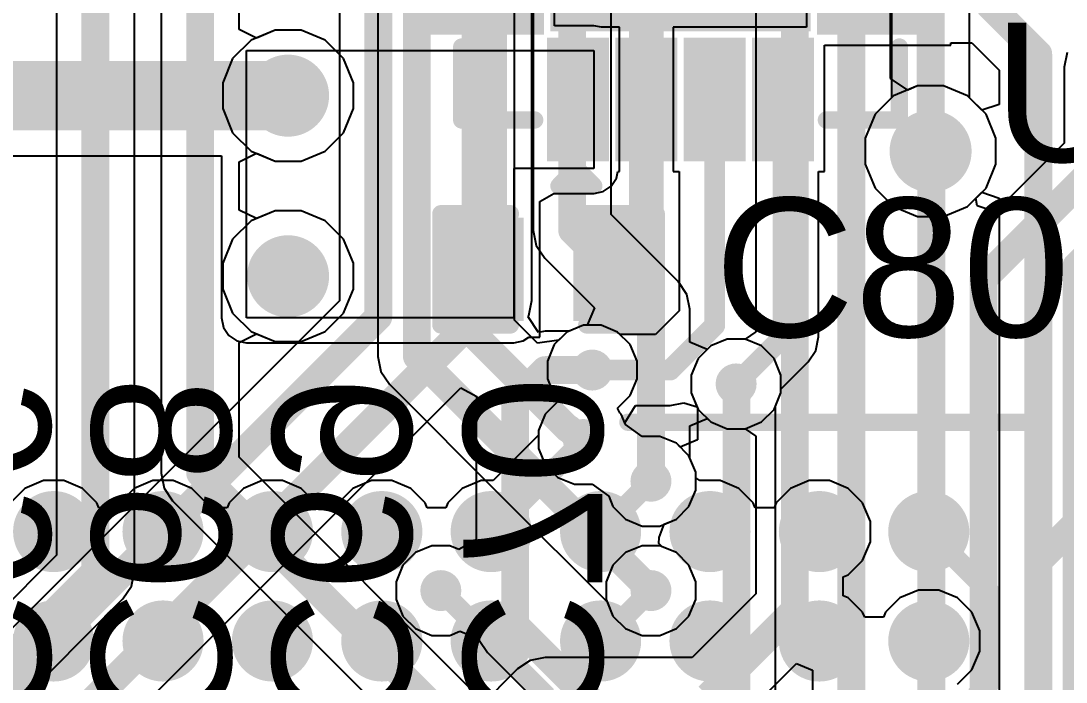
# Model space of a CAD drawing. Header units: inches. Extents: x 0 to 5376, y 0 to 5416.
# Drawn here: x 32.92 to 40.56, y 29.7 to 34.53 of the extents above; entities that cross this region are included whole.
import ezdxf

# ---------------------------------------------------------------- set-up
doc = ezdxf.new("R2010")
doc.units = ezdxf.units.IN
for name, color, linetype in [('Bottom Layer', 5, 'Continuous'), ('Bottom Overlay', 54, 'Continuous'), ('Layer 1', 16, 'Continuous'), ('Layer 2', 76, 'Continuous'), ('Top Layer', 1, 'Continuous'), ('Top Overlay', 2, 'Continuous'), ('Top Paste', 8, 'Continuous'), ('Top Solder', 216, 'Continuous'), ('Via Holes', 16, 'Continuous')]:
    doc.layers.add(name, color=color, linetype=linetype)
doc.styles.add('Arial', font='', dxfattribs={"height": 0.2})
doc.styles.get('Arial').set_extended_font_data('Arial')

msp = doc.modelspace()

# ---------------------------------------------------------------- hatches: boundary and pattern name
at = {"layer": 'Bottom Layer'}
h = msp.add_hatch(color=5, dxfattribs=at)
edge = h.paths.add_edge_path()
edge.add_arc((34.8742, 33.9852), 0.3, 0, 360)
h = msp.add_hatch(color=5, dxfattribs=at)
edge = h.paths.add_edge_path()
edge.add_arc((39.5732, 33.5788), 0.3, 0, 360)
h = msp.add_hatch(color=5, dxfattribs=at)
edge = h.paths.add_edge_path()
edge.add_arc((34.8742, 32.6644), 0.3, 0, 360)
h = msp.add_hatch(color=5, dxfattribs=at)
edge = h.paths.add_edge_path()
edge.add_arc((37.0988, 31.9786), 0.15, 0, 360)
h = msp.add_hatch(color=5, dxfattribs=at)
edge = h.paths.add_edge_path()
edge.add_arc((38.1508, 31.877), 0.15, 0, 360)
h = msp.add_hatch(color=5, dxfattribs=at)
edge = h.paths.add_edge_path()
edge.add_arc((37.0334, 31.4707), 0.15, 0, 360)
h = msp.add_hatch(color=5, dxfattribs=at)
edge = h.paths.add_edge_path()
edge.add_arc((37.5282, 31.1656), 0.15, 0, 360)
h = msp.add_hatch(color=5, dxfattribs=at)
edge = h.paths.add_edge_path()
edge.add_arc((35.9914, 30.3656), 0.15, 0, 360)
h = msp.add_hatch(color=5, dxfattribs=at)
edge = h.paths.add_edge_path()
edge.add_arc((37.5282, 30.3656), 0.15, 0, 360)
at = {"layer": 'Layer 1'}
h = msp.add_hatch(color=16, dxfattribs=at)
edge = h.paths.add_edge_path()
edge.add_arc((34.8742, 33.9852), 0.3, 0, 360)
h = msp.add_hatch(color=16, dxfattribs=at)
edge = h.paths.add_edge_path()
edge.add_arc((39.5732, 33.5788), 0.3, 0, 360)
h = msp.add_hatch(color=16, dxfattribs=at)
edge = h.paths.add_edge_path()
edge.add_arc((34.8742, 32.6644), 0.3, 0, 360)
h = msp.add_hatch(color=16, dxfattribs=at)
edge = h.paths.add_edge_path()
edge.add_arc((37.0988, 31.9786), 0.15, 0, 360)
h = msp.add_hatch(color=16, dxfattribs=at)
edge = h.paths.add_edge_path()
edge.add_arc((38.1508, 31.877), 0.15, 0, 360)
h = msp.add_hatch(color=16, dxfattribs=at)
edge = h.paths.add_edge_path()
edge.add_arc((37.0334, 31.4707), 0.15, 0, 360)
h = msp.add_hatch(color=16, dxfattribs=at)
edge = h.paths.add_edge_path()
edge.add_arc((37.5282, 31.1656), 0.15, 0, 360)
h = msp.add_hatch(color=16, dxfattribs=at)
edge = h.paths.add_edge_path()
edge.add_arc((35.9914, 30.3656), 0.15, 0, 360)
h = msp.add_hatch(color=16, dxfattribs=at)
edge = h.paths.add_edge_path()
edge.add_arc((37.5282, 30.3656), 0.15, 0, 360)
at = {"layer": 'Layer 2'}
h = msp.add_hatch(color=76, dxfattribs=at)
edge = h.paths.add_edge_path()
edge.add_arc((34.8742, 33.9852), 0.3, 0, 360)
h = msp.add_hatch(color=76, dxfattribs=at)
edge = h.paths.add_edge_path()
edge.add_arc((39.5732, 33.5788), 0.3, 0, 360)
h = msp.add_hatch(color=76, dxfattribs=at)
edge = h.paths.add_edge_path()
edge.add_arc((34.8742, 32.6644), 0.3, 0, 360)
h = msp.add_hatch(color=76, dxfattribs=at)
edge = h.paths.add_edge_path()
edge.add_arc((37.0988, 31.9786), 0.15, 0, 360)
h = msp.add_hatch(color=76, dxfattribs=at)
edge = h.paths.add_edge_path()
edge.add_arc((38.1508, 31.877), 0.15, 0, 360)
h = msp.add_hatch(color=76, dxfattribs=at)
edge = h.paths.add_edge_path()
edge.add_arc((37.0334, 31.4707), 0.15, 0, 360)
h = msp.add_hatch(color=76, dxfattribs=at)
edge = h.paths.add_edge_path()
edge.add_arc((37.5282, 31.1656), 0.15, 0, 360)
h = msp.add_hatch(color=76, dxfattribs=at)
edge = h.paths.add_edge_path()
edge.add_arc((35.9914, 30.3656), 0.15, 0, 360)
h = msp.add_hatch(color=76, dxfattribs=at)
edge = h.paths.add_edge_path()
edge.add_arc((37.5282, 30.3656), 0.15, 0, 360)
at = {"layer": 'Top Layer'}
h = msp.add_hatch(color=1, dxfattribs=at)
edge = h.paths.add_edge_path()
edge.add_arc((34.8742, 33.9852), 0.3, 0, 360)
for points in [[(36.8694, 34.3076), (37.1194, 34.3076), (37.1194, 33.6076), (36.8694, 33.6076)], [(37.3694, 34.3076), (37.6194, 34.3076), (37.6194, 33.6076), (37.3694, 33.6076)], [(37.8694, 34.3076), (38.1194, 34.3076), (38.1194, 33.6076), (37.8694, 33.6076)], [(38.3694, 34.3076), (38.6194, 34.3076), (38.6194, 33.6076), (38.3694, 33.6076)], [(36.5379, 33.0327), (36.5379, 32.3977), (36.0807, 32.3977), (36.0807, 33.0327)], [(37.4777, 33.0327), (37.4777, 32.3977), (37.0205, 32.3977), (37.0205, 33.0327)]]:
    msp.add_hatch(color=1, dxfattribs=at).paths.add_polyline_path(points)
h = msp.add_hatch(color=1, dxfattribs=at)
edge = h.paths.add_edge_path()
edge.add_arc((39.5732, 33.5788), 0.3, 0, 360)
h = msp.add_hatch(color=1, dxfattribs=at)
edge = h.paths.add_edge_path()
edge.add_arc((34.8742, 32.6644), 0.3, 0, 360)
h = msp.add_hatch(color=1, dxfattribs=at)
edge = h.paths.add_edge_path()
edge.add_arc((37.0988, 31.9786), 0.15, 0, 360)
h = msp.add_hatch(color=1, dxfattribs=at)
edge = h.paths.add_edge_path()
edge.add_arc((38.1508, 31.877), 0.15, 0, 360)
h = msp.add_hatch(color=1, dxfattribs=at)
edge = h.paths.add_edge_path()
edge.add_arc((37.0334, 31.4707), 0.15, 0, 360)
h = msp.add_hatch(color=1, dxfattribs=at)
edge = h.paths.add_edge_path()
edge.add_arc((37.5282, 31.1656), 0.15, 0, 360)
h = msp.add_hatch(color=1, dxfattribs=at)
edge = h.paths.add_edge_path()
edge.add_arc((33.1598, 30.7972), 0.195, 0, 360)
h = msp.add_hatch(color=1, dxfattribs=at)
edge = h.paths.add_edge_path()
edge.add_arc((33.9598, 30.7972), 0.195, 0, 360)
h = msp.add_hatch(color=1, dxfattribs=at)
edge = h.paths.add_edge_path()
edge.add_arc((34.7598, 30.7972), 0.195, 0, 360)
h = msp.add_hatch(color=1, dxfattribs=at)
edge = h.paths.add_edge_path()
edge.add_arc((35.5598, 30.7972), 0.195, 0, 360)
h = msp.add_hatch(color=1, dxfattribs=at)
edge = h.paths.add_edge_path()
edge.add_arc((36.3598, 30.7972), 0.195, 0, 360)
h = msp.add_hatch(color=1, dxfattribs=at)
edge = h.paths.add_edge_path()
edge.add_arc((37.1598, 30.7972), 0.195, 0, 360)
h = msp.add_hatch(color=1, dxfattribs=at)
edge = h.paths.add_edge_path()
edge.add_arc((37.9598, 30.7972), 0.195, 0, 360)
h = msp.add_hatch(color=1, dxfattribs=at)
edge = h.paths.add_edge_path()
edge.add_arc((38.7598, 30.7972), 0.195, 0, 360)
h = msp.add_hatch(color=1, dxfattribs=at)
edge = h.paths.add_edge_path()
edge.add_arc((39.5598, 30.7972), 0.195, 0, 360)
h = msp.add_hatch(color=1, dxfattribs=at)
edge = h.paths.add_edge_path()
edge.add_arc((35.9914, 30.3656), 0.15, 0, 360)
h = msp.add_hatch(color=1, dxfattribs=at)
edge = h.paths.add_edge_path()
edge.add_arc((37.5282, 30.3656), 0.15, 0, 360)
h = msp.add_hatch(color=1, dxfattribs=at)
edge = h.paths.add_edge_path()
edge.add_arc((33.1598, 29.9972), 0.195, 0, 360)
h = msp.add_hatch(color=1, dxfattribs=at)
edge = h.paths.add_edge_path()
edge.add_arc((33.9598, 29.9972), 0.195, 0, 360)
h = msp.add_hatch(color=1, dxfattribs=at)
edge = h.paths.add_edge_path()
edge.add_arc((34.7598, 29.9972), 0.195, 0, 360)
h = msp.add_hatch(color=1, dxfattribs=at)
edge = h.paths.add_edge_path()
edge.add_arc((35.5598, 29.9972), 0.195, 0, 360)
h = msp.add_hatch(color=1, dxfattribs=at)
edge = h.paths.add_edge_path()
edge.add_arc((36.3598, 29.9972), 0.195, 0, 360)
h = msp.add_hatch(color=1, dxfattribs=at)
edge = h.paths.add_edge_path()
edge.add_arc((37.1598, 29.9972), 0.195, 0, 360)
h = msp.add_hatch(color=1, dxfattribs=at)
edge = h.paths.add_edge_path()
edge.add_arc((37.9598, 29.9972), 0.195, 0, 360)
h = msp.add_hatch(color=1, dxfattribs=at)
edge = h.paths.add_edge_path()
edge.add_arc((38.7598, 29.9972), 0.195, 0, 360)
h = msp.add_hatch(color=1, dxfattribs=at)
edge = h.paths.add_edge_path()
edge.add_arc((39.5598, 29.9972), 0.195, 0, 360)
at = {"layer": 'Top Paste'}
for points in [[(36.8694, 34.3076), (37.1194, 34.3076), (37.1194, 33.6076), (36.8694, 33.6076)], [(37.3694, 34.3076), (37.6194, 34.3076), (37.6194, 33.6076), (37.3694, 33.6076)], [(37.8694, 34.3076), (38.1194, 34.3076), (38.1194, 33.6076), (37.8694, 33.6076)], [(38.3694, 34.3076), (38.6194, 34.3076), (38.6194, 33.6076), (38.3694, 33.6076)], [(36.5379, 33.0327), (36.5379, 32.3977), (36.0807, 32.3977), (36.0807, 33.0327)], [(37.4777, 33.0327), (37.4777, 32.3977), (37.0205, 32.3977), (37.0205, 33.0327)]]:
    msp.add_hatch(color=8, dxfattribs=at).paths.add_polyline_path(points)
h = msp.add_hatch(color=8, dxfattribs=at)
edge = h.paths.add_edge_path()
edge.add_arc((33.1598, 30.7972), 0.195, 0, 360)
h = msp.add_hatch(color=8, dxfattribs=at)
edge = h.paths.add_edge_path()
edge.add_arc((33.9598, 30.7972), 0.195, 0, 360)
h = msp.add_hatch(color=8, dxfattribs=at)
edge = h.paths.add_edge_path()
edge.add_arc((34.7598, 30.7972), 0.195, 0, 360)
h = msp.add_hatch(color=8, dxfattribs=at)
edge = h.paths.add_edge_path()
edge.add_arc((35.5598, 30.7972), 0.195, 0, 360)
h = msp.add_hatch(color=8, dxfattribs=at)
edge = h.paths.add_edge_path()
edge.add_arc((36.3598, 30.7972), 0.195, 0, 360)
h = msp.add_hatch(color=8, dxfattribs=at)
edge = h.paths.add_edge_path()
edge.add_arc((37.1598, 30.7972), 0.195, 0, 360)
h = msp.add_hatch(color=8, dxfattribs=at)
edge = h.paths.add_edge_path()
edge.add_arc((37.9598, 30.7972), 0.195, 0, 360)
h = msp.add_hatch(color=8, dxfattribs=at)
edge = h.paths.add_edge_path()
edge.add_arc((38.7598, 30.7972), 0.195, 0, 360)
h = msp.add_hatch(color=8, dxfattribs=at)
edge = h.paths.add_edge_path()
edge.add_arc((39.5598, 30.7972), 0.195, 0, 360)
h = msp.add_hatch(color=8, dxfattribs=at)
edge = h.paths.add_edge_path()
edge.add_arc((33.1598, 29.9972), 0.195, 0, 360)
h = msp.add_hatch(color=8, dxfattribs=at)
edge = h.paths.add_edge_path()
edge.add_arc((33.9598, 29.9972), 0.195, 0, 360)
h = msp.add_hatch(color=8, dxfattribs=at)
edge = h.paths.add_edge_path()
edge.add_arc((34.7598, 29.9972), 0.195, 0, 360)
h = msp.add_hatch(color=8, dxfattribs=at)
edge = h.paths.add_edge_path()
edge.add_arc((35.5598, 29.9972), 0.195, 0, 360)
h = msp.add_hatch(color=8, dxfattribs=at)
edge = h.paths.add_edge_path()
edge.add_arc((36.3598, 29.9972), 0.195, 0, 360)
h = msp.add_hatch(color=8, dxfattribs=at)
edge = h.paths.add_edge_path()
edge.add_arc((37.1598, 29.9972), 0.195, 0, 360)
h = msp.add_hatch(color=8, dxfattribs=at)
edge = h.paths.add_edge_path()
edge.add_arc((37.9598, 29.9972), 0.195, 0, 360)
h = msp.add_hatch(color=8, dxfattribs=at)
edge = h.paths.add_edge_path()
edge.add_arc((38.7598, 29.9972), 0.195, 0, 360)
h = msp.add_hatch(color=8, dxfattribs=at)
edge = h.paths.add_edge_path()
edge.add_arc((39.5598, 29.9972), 0.195, 0, 360)
at = {"layer": 'Top Solder'}
for points in [[(36.7928, 34.456), (36.7928, 36.3592), (38.696, 36.3592), (38.696, 34.456)], [(35.8428, 34.431), (35.8428, 34.8842), (36.746, 34.8842), (36.746, 34.431)], [(38.7428, 34.431), (38.7428, 34.8842), (39.646, 34.8842), (39.646, 34.431)], [(36.7678, 34.4092), (37.221, 34.4092), (37.221, 33.506), (36.7678, 33.506)], [(37.2678, 34.4092), (37.721, 34.4092), (37.721, 33.506), (37.2678, 33.506)], [(37.7678, 34.4092), (38.221, 34.4092), (38.221, 33.506), (37.7678, 33.506)], [(38.2678, 34.4092), (38.721, 34.4092), (38.721, 33.506), (38.2678, 33.506)], [(36.5979, 33.0927), (36.5979, 32.3377), (36.0207, 32.3377), (36.0207, 33.0927)], [(37.5377, 33.0927), (37.5377, 32.3377), (36.9605, 32.3377), (36.9605, 33.0927)]]:
    msp.add_hatch(color=216, dxfattribs=at).paths.add_polyline_path(points)
h = msp.add_hatch(color=216, dxfattribs=at)
edge = h.paths.add_edge_path()
edge.add_arc((33.1598, 30.7972), 0.2966, 0, 360)
h = msp.add_hatch(color=216, dxfattribs=at)
edge = h.paths.add_edge_path()
edge.add_arc((33.9598, 30.7972), 0.2966, 0, 360)
h = msp.add_hatch(color=216, dxfattribs=at)
edge = h.paths.add_edge_path()
edge.add_arc((34.7598, 30.7972), 0.2966, 0, 360)
h = msp.add_hatch(color=216, dxfattribs=at)
edge = h.paths.add_edge_path()
edge.add_arc((35.5598, 30.7972), 0.2966, 0, 360)
h = msp.add_hatch(color=216, dxfattribs=at)
edge = h.paths.add_edge_path()
edge.add_arc((36.3598, 30.7972), 0.2966, 0, 360)
h = msp.add_hatch(color=216, dxfattribs=at)
edge = h.paths.add_edge_path()
edge.add_arc((37.1598, 30.7972), 0.2966, 0, 360)
h = msp.add_hatch(color=216, dxfattribs=at)
edge = h.paths.add_edge_path()
edge.add_arc((37.9598, 30.7972), 0.2966, 0, 360)
h = msp.add_hatch(color=216, dxfattribs=at)
edge = h.paths.add_edge_path()
edge.add_arc((38.7598, 30.7972), 0.2966, 0, 360)
h = msp.add_hatch(color=216, dxfattribs=at)
edge = h.paths.add_edge_path()
edge.add_arc((39.5598, 30.7972), 0.2966, 0, 360)
h = msp.add_hatch(color=216, dxfattribs=at)
edge = h.paths.add_edge_path()
edge.add_arc((33.1598, 29.9972), 0.2966, 0, 360)
h = msp.add_hatch(color=216, dxfattribs=at)
edge = h.paths.add_edge_path()
edge.add_arc((33.9598, 29.9972), 0.2966, 0, 360)
h = msp.add_hatch(color=216, dxfattribs=at)
edge = h.paths.add_edge_path()
edge.add_arc((34.7598, 29.9972), 0.2966, 0, 360)
h = msp.add_hatch(color=216, dxfattribs=at)
edge = h.paths.add_edge_path()
edge.add_arc((35.5598, 29.9972), 0.2966, 0, 360)
h = msp.add_hatch(color=216, dxfattribs=at)
edge = h.paths.add_edge_path()
edge.add_arc((36.3598, 29.9972), 0.2966, 0, 360)
h = msp.add_hatch(color=216, dxfattribs=at)
edge = h.paths.add_edge_path()
edge.add_arc((37.1598, 29.9972), 0.2966, 0, 360)
h = msp.add_hatch(color=216, dxfattribs=at)
edge = h.paths.add_edge_path()
edge.add_arc((37.9598, 29.9972), 0.2966, 0, 360)
h = msp.add_hatch(color=216, dxfattribs=at)
edge = h.paths.add_edge_path()
edge.add_arc((38.7598, 29.9972), 0.2966, 0, 360)
h = msp.add_hatch(color=216, dxfattribs=at)
edge = h.paths.add_edge_path()
edge.add_arc((39.5598, 29.9972), 0.2966, 0, 360)
at = {"layer": 'Via Holes'}
h = msp.add_hatch(color=7, dxfattribs=at)
edge = h.paths.add_edge_path()
edge.add_arc((34.8742, 33.9852), 0.15, 0, 360)
h = msp.add_hatch(color=7, dxfattribs=at)
edge = h.paths.add_edge_path()
edge.add_arc((39.5732, 33.5788), 0.15, 0, 360)
h = msp.add_hatch(color=7, dxfattribs=at)
edge = h.paths.add_edge_path()
edge.add_arc((34.8742, 32.6644), 0.15, 0, 360)
h = msp.add_hatch(color=7, dxfattribs=at)
edge = h.paths.add_edge_path()
edge.add_arc((37.0988, 31.9786), 0.1, 0, 360)
h = msp.add_hatch(color=7, dxfattribs=at)
edge = h.paths.add_edge_path()
edge.add_arc((38.1508, 31.877), 0.1, 0, 360)
h = msp.add_hatch(color=7, dxfattribs=at)
edge = h.paths.add_edge_path()
edge.add_arc((37.0334, 31.4707), 0.1, 0, 360)
h = msp.add_hatch(color=7, dxfattribs=at)
edge = h.paths.add_edge_path()
edge.add_arc((37.5282, 31.1656), 0.1, 0, 360)
h = msp.add_hatch(color=7, dxfattribs=at)
edge = h.paths.add_edge_path()
edge.add_arc((35.9914, 30.3656), 0.1, 0, 360)
h = msp.add_hatch(color=7, dxfattribs=at)
edge = h.paths.add_edge_path()
edge.add_arc((37.5282, 30.3656), 0.1, 0, 360)

# ---------------------------------------------------------------- linework, layer by layer
at = {"layer": 'Bottom Layer'}
for p, q in [((39.8581, 33.9696), (39.8581, 37.211)), ((39.2883, 37.093), (39.2883, 33.9696)), ((34.5163, 34.4689), (34.5163, 36.4568)), ((33.9465, 34.7836), (33.9465, 31.2236)), ((34.6433, 34.4067), (34.5163, 34.4689)), ((34.7792, 34.463), (34.6433, 34.4067)), ((34.9692, 34.463), (34.7792, 34.463)), ((35.1449, 34.3903), (34.9692, 34.463)), ((35.2793, 34.2559), (35.1449, 34.3903)), ((35.352, 34.0802), (35.2793, 34.2559)), ((35.352, 33.8902), (35.352, 34.0802)), ((39.2883, 33.9696), (39.1681, 33.8495)), ((39.9783, 33.8495), (39.8581, 33.9696)), ((35.2793, 33.7145), (35.352, 33.8902)), ((39.1681, 33.8495), (39.0954, 33.6738)), ((40.051, 33.6738), (39.9783, 33.8495)), ((35.1449, 33.5801), (35.2793, 33.7145)), ((39.0954, 33.6738), (39.0954, 33.4838)), ((40.051, 33.4838), (40.051, 33.6738)), ((34.5163, 33.5015), (34.6433, 33.5637)), ((34.6433, 33.5637), (34.7792, 33.5074)), ((34.9692, 33.5074), (35.1449, 33.5801)), ((34.5163, 33.1481), (34.5163, 33.5015)), ((34.7792, 33.5074), (34.9692, 33.5074)), ((39.0954, 33.4838), (39.1681, 33.3081)), ((39.9783, 33.3081), (40.051, 33.4838)), ((39.1681, 33.3081), (39.3025, 33.1737)), ((39.8439, 33.1737), (39.9783, 33.3081)), ((39.3025, 33.1737), (39.4782, 33.101)), ((39.6682, 33.101), (39.8439, 33.1737)), ((34.6433, 33.0859), (34.5163, 33.1481)), ((34.7792, 33.1422), (34.6433, 33.0859)), ((34.9692, 33.1422), (34.7792, 33.1422)), ((35.1449, 33.0695), (34.9692, 33.1422)), ((39.4782, 33.101), (39.6682, 33.101)), ((35.2793, 32.9351), (35.1449, 33.0695)), ((35.352, 32.7594), (35.2793, 32.9351)), ((35.352, 32.5694), (35.352, 32.7594)), ((35.2793, 32.3937), (35.352, 32.5694)), ((35.1449, 32.2593), (35.2793, 32.3937)), ((34.9692, 32.1866), (35.1449, 32.2593)), ((36.9131, 32.2565), (36.8209, 32.1643)), ((37.0336, 32.3064), (36.9131, 32.2565)), ((37.164, 32.3064), (37.0336, 32.3064)), ((37.2845, 32.2565), (37.164, 32.3064)), ((37.3767, 32.1643), (37.2845, 32.2565)), ((34.5163, 32.1807), (34.6433, 32.2429)), ((34.5163, 31.3416), (34.5163, 32.1807)), ((34.6433, 32.2429), (34.7792, 32.1866)), ((34.7792, 32.1866), (34.9692, 32.1866)), ((38.0856, 32.2048), (37.9651, 32.1549)), ((38.216, 32.2048), (38.0856, 32.2048)), ((38.3365, 32.1549), (38.216, 32.2048)), ((36.8209, 32.1643), (36.771, 32.0438)), ((37.4266, 32.0438), (37.3767, 32.1643)), ((37.9651, 32.1549), (37.8729, 32.0627)), ((38.4287, 32.0627), (38.3365, 32.1549)), ((36.771, 32.0438), (36.771, 31.9134)), ((37.4266, 31.9134), (37.4266, 32.0438)), ((37.8729, 32.0627), (37.823, 31.9422)), ((38.4786, 31.9422), (38.4287, 32.0627)), ((36.771, 31.9134), (36.8209, 31.7929)), ((37.3767, 31.7929), (37.4266, 31.9134)), ((37.823, 31.9422), (37.823, 31.8118)), ((38.4786, 31.8118), (38.4786, 31.9422)), ((37.823, 31.8118), (37.8729, 31.6913)), ((38.4287, 31.6913), (38.4786, 31.8118)), ((36.8478, 31.7486), (36.7556, 31.6564)), ((36.8209, 31.7929), (36.831, 31.7829)), ((36.831, 31.7829), (36.8478, 31.7486)), ((37.2845, 31.7007), (37.3767, 31.7929)), ((36.7556, 31.6564), (36.7056, 31.5359)), ((37.3013, 31.6665), (37.2845, 31.7007)), ((37.3113, 31.6564), (37.3013, 31.6665)), ((37.3426, 31.581), (37.3113, 31.6564)), ((37.8729, 31.6913), (37.9651, 31.5991)), ((38.3365, 31.5991), (38.4287, 31.6913)), ((37.463, 31.4934), (37.3426, 31.581)), ((37.9651, 31.5991), (38.0856, 31.5492)), ((38.216, 31.5492), (38.3365, 31.5991)), ((36.7056, 31.5359), (36.7056, 31.4055)), ((37.5934, 31.4934), (37.463, 31.4934)), ((37.7139, 31.4435), (37.5934, 31.4934)), ((38.0856, 31.5492), (38.216, 31.5492)), ((37.8061, 31.3513), (37.7139, 31.4435)), ((36.7839, 29.074), (34.5163, 31.3416)), ((36.7056, 31.4055), (36.7556, 31.285)), ((37.856, 31.2308), (37.8061, 31.3513)), ((36.7556, 31.285), (36.8478, 31.1928)), ((33.9465, 31.2236), (33.9465, 31.2236)), ((33.9465, 31.2236), (33.9682, 31.1146)), ((36.8478, 31.1928), (36.9682, 31.1429)), ((37.856, 31.1004), (37.856, 31.2308)), ((33.9682, 31.1146), (34.03, 31.0222)), ((36.9682, 31.1429), (37.0986, 31.1429)), ((37.0986, 31.1429), (37.2191, 31.0553)), ((37.2191, 31.0553), (37.2503, 30.9799)), ((37.8061, 30.9799), (37.856, 31.1004)), ((34.03, 31.0222), (35.8414, 29.2107)), ((37.2503, 30.9799), (37.3425, 30.8877)), ((37.7139, 30.8877), (37.8061, 30.9799)), ((37.3425, 30.8877), (37.463, 30.8378)), ((37.5934, 30.8378), (37.7139, 30.8877)), ((37.463, 30.8378), (37.5934, 30.8378)), ((37.463, 30.6934), (37.3425, 30.6435)), ((37.5934, 30.6934), (37.463, 30.6934)), ((37.7139, 30.6435), (37.5934, 30.6934)), ((37.3425, 30.6435), (37.2503, 30.5513)), ((37.8061, 30.5513), (37.7139, 30.6435)), ((37.2503, 30.5513), (37.2004, 30.4308)), ((37.856, 30.4308), (37.8061, 30.5513)), ((37.2004, 30.4308), (37.2004, 30.3004)), ((37.856, 30.3004), (37.856, 30.4308)), ((37.2004, 30.3004), (37.2503, 30.1799)), ((37.8061, 30.1799), (37.856, 30.3004)), ((37.2503, 30.1799), (37.3425, 30.0877)), ((37.7139, 30.0877), (37.8061, 30.1799)), ((37.3425, 30.0877), (37.463, 30.0378)), ((37.5934, 30.0378), (37.7139, 30.0877)), ((37.463, 30.0378), (37.5934, 30.0378))]:
    msp.add_line(p, q, dxfattribs=at)
at = {"layer": 'Bottom Layer', "const_width": 0.2032}
for points in [[(39.5732, 33.5788), (39.5732, 37.211)], [(34.2314, 31.2236), (34.2314, 36.8554)], [(34.2314, 31.2236), (36.68, 28.775)]]:
    msp.add_lwpolyline(points, dxfattribs=at)
at = {"layer": 'Bottom Layer', "const_width": 0.1016}
for points in [[(39.5224, 33.5788, 1), (39.624, 33.5788, 1)], [(34.1806, 31.2236, 1), (34.2822, 31.2236, 1)], [(34.1806, 31.2236, 1), (34.2822, 31.2236, 1)]]:
    msp.add_lwpolyline(points, format="xyb", close=True, dxfattribs=at)
at = {"layer": 'Layer 1'}
for p, q in [((38.2953, 52.8082), (38.2953, 32.2578)), ((37.2371, 33.1169), (37.2371, 46.2166)), ((36.6673, 45.924), (36.6673, 32.9989)), ((36.5307, 32.3423), (36.5307, 45.0246)), ((35.5315, 44.482), (35.5315, 32.0774)), ((39.2787, 34.1114), (39.2787, 35.3452)), ((33.1803, 34.7668), (33.1803, 30.6242)), ((33.7501, 30.5062), (33.7501, 34.7668)), ((34.7792, 34.463), (34.6035, 34.3903)), ((34.9692, 34.463), (34.7792, 34.463)), ((35.1449, 34.3903), (34.9692, 34.463)), ((34.6035, 34.3903), (34.4691, 34.2559)), ((35.2793, 34.2559), (35.1449, 34.3903)), ((34.4691, 34.2559), (34.3964, 34.0802)), ((35.352, 34.0802), (35.2793, 34.2559)), ((40.5716, 34.3019), (40.5499, 34.1929)), ((40.5499, 34.1929), (40.5499, 34.1928)), ((40.5499, 34.1928), (40.5499, 33.6376)), ((39.4057, 34.0266), (39.2787, 34.1114)), ((34.3964, 34.0802), (34.3964, 33.8902)), ((35.352, 33.8902), (35.352, 34.0802)), ((39.4782, 34.0566), (39.4057, 34.0266)), ((39.6682, 34.0566), (39.4782, 34.0566)), ((39.8439, 33.9839), (39.6682, 34.0566)), ((39.9783, 33.8495), (39.8439, 33.9839)), ((34.3964, 33.8902), (34.4691, 33.7145)), ((35.2793, 33.7145), (35.352, 33.8902)), ((40.051, 33.6738), (39.9783, 33.8495)), ((34.4691, 33.7145), (34.6035, 33.5801)), ((35.1449, 33.5801), (35.2793, 33.7145)), ((40.5499, 33.6376), (40.0471, 33.1348)), ((40.051, 33.4838), (40.051, 33.6738)), ((34.6035, 33.5801), (34.7792, 33.5074)), ((34.9692, 33.5074), (35.1449, 33.5801)), ((34.7792, 33.5074), (34.9692, 33.5074)), ((39.9783, 33.3081), (40.051, 33.4838)), ((39.9047, 33.2346), (39.9783, 33.3081)), ((39.9125, 33.1798), (39.9047, 33.2346)), ((40.0471, 33.1348), (39.9125, 33.1798)), ((34.7792, 33.1422), (34.6035, 33.0695)), ((34.9692, 33.1422), (34.7792, 33.1422)), ((35.1449, 33.0695), (34.9692, 33.1422)), ((37.7296, 32.6244), (37.2371, 33.1169)), ((34.6035, 33.0695), (34.4691, 32.9351)), ((35.2793, 32.9351), (35.1449, 33.0695)), ((36.6673, 32.9989), (36.6673, 32.9989)), ((36.6673, 32.9989), (36.689, 32.8899)), ((34.4691, 32.9351), (34.3964, 32.7594)), ((35.352, 32.7594), (35.2793, 32.9351)), ((36.689, 32.8899), (36.7508, 32.7975)), ((36.7508, 32.7975), (37.1148, 32.4334)), ((34.3964, 32.7594), (34.3964, 32.5694)), ((35.352, 32.5694), (35.352, 32.7594)), ((34.3964, 32.5694), (34.4691, 32.3937)), ((35.2793, 32.3937), (35.352, 32.5694)), ((37.7296, 32.6243), (37.7296, 32.6244)), ((37.7914, 32.5319), (37.7296, 32.6243)), ((37.8131, 32.4229), (37.7914, 32.5319)), ((37.1148, 32.4334), (37.0622, 32.3064)), ((37.8131, 32.1825), (37.8131, 32.4229)), ((37.8131, 32.4229), (37.8131, 32.4229)), ((34.4691, 32.3937), (34.6035, 32.2593)), ((35.1449, 32.2593), (35.2793, 32.3937)), ((36.6982, 32.1748), (36.5307, 32.3423)), ((34.6035, 32.2593), (34.7792, 32.1866)), ((34.9692, 32.1866), (35.1449, 32.2593)), ((36.9131, 32.2565), (36.8546, 32.198)), ((37.0336, 32.3064), (36.9131, 32.2565)), ((37.0622, 32.3064), (37.0336, 32.3064)), ((38.2953, 32.2578), (38.216, 32.2048)), ((34.7792, 32.1866), (34.9692, 32.1866)), ((36.8546, 32.198), (36.6982, 32.1748)), ((37.9401, 32.1298), (37.8131, 32.1825)), ((38.0856, 32.2048), (37.9651, 32.1549)), ((38.216, 32.2048), (38.0856, 32.2048)), ((37.9651, 32.1549), (37.9401, 32.1298)), ((35.5315, 32.0774), (35.5315, 32.0774)), ((35.5315, 32.0774), (35.5532, 31.9684)), ((35.5532, 31.9684), (35.615, 31.876)), ((35.615, 31.876), (36.4508, 31.0402)), ((37.8131, 31.5715), (37.9401, 31.6242)), ((37.8131, 31.3344), (37.8131, 31.5715)), ((37.9401, 31.6242), (37.9651, 31.5991)), ((37.9651, 31.5991), (38.0856, 31.5492)), ((38.0856, 31.5492), (38.216, 31.5492)), ((38.216, 31.5492), (38.2953, 31.4962)), ((38.2953, 31.4962), (38.2953, 30.3416)), ((37.856, 31.2308), (37.8131, 31.3344)), ((37.856, 31.1004), (37.856, 31.2308)), ((36.4508, 31.0402), (36.4508, 31.0402)), ((36.4508, 31.0402), (37.2074, 30.2835)), ((37.8061, 30.9799), (37.856, 31.1004)), ((37.7139, 30.8877), (37.8061, 30.9799)), ((37.6253, 30.851), (37.7139, 30.8877)), ((37.5884, 30.7528), (37.6253, 30.851)), ((37.5859, 30.7108), (37.5884, 30.7528)), ((37.6102, 30.6864), (37.5859, 30.7108)), ((37.7139, 30.6435), (37.6102, 30.6864)), ((33.1803, 30.6242), (30.0446, 27.4885)), ((37.8061, 30.5513), (37.7139, 30.6435)), ((33.7284, 30.3972), (33.7501, 30.5062)), ((37.856, 30.4308), (37.8061, 30.5513)), ((37.856, 30.3004), (37.856, 30.4308)), ((33.6666, 30.3048), (33.7284, 30.3972)), ((30.364, 27.0022), (33.6666, 30.3048)), ((33.6666, 30.3048), (33.6666, 30.3048)), ((37.2074, 30.2835), (37.2503, 30.1799)), ((37.8061, 30.1799), (37.856, 30.3004)), ((38.2953, 30.3416), (37.8296, 29.8759)), ((37.2503, 30.1799), (37.3425, 30.0877)), ((37.7139, 30.0877), (37.8061, 30.1799)), ((37.3425, 30.0877), (37.463, 30.0378)), ((37.5934, 30.0378), (37.7139, 30.0877)), ((37.463, 30.0378), (37.5934, 30.0378)), ((36.6446, 29.8542), (36.5522, 29.7924)), ((36.7536, 29.8759), (36.6446, 29.8542)), ((37.8296, 29.8759), (36.7536, 29.8759)), ((38.149, 29.3896), (38.5916, 29.8321)), ((38.5916, 29.8321), (38.7089, 29.7835)), ((36.5522, 29.7924), (35.8461, 29.0864)), ((36.5522, 29.7924), (36.5522, 29.7924)), ((38.7089, 29.7835), (38.7089, 27.9492))]:
    msp.add_line(p, q, dxfattribs=at)
at = {"layer": 'Layer 1', "const_width": 0.2032}
for points in [[(38.5802, 30.2236), (38.5802, 52.9262)], [(36.9522, 32.9989), (36.9522, 46.2166)], [(36.2458, 32.2243), (36.2458, 45.0246)], [(35.8164, 32.0774), (35.8164, 44.6)], [(38.9938, 27.8312), (38.9938, 35.4632)], [(33.4652, 30.5062), (33.4652, 35.1576)], [(40.64, 32.7406), (41.8592, 33.9598)], [(39.5732, 33.5788), (39.5788, 33.5732)], [(39.5788, 27.6162), (39.5788, 33.5732)], [(39.9598, 32.6446), (40.8348, 33.5196)], [(36.9522, 32.9989), (37.5282, 32.4229)], [(40.64, 26.8352), (40.64, 32.7406)], [(39.9598, 27.1932), (39.9598, 32.6446)], [(37.5282, 31.1656), (37.5282, 32.4229)], [(36.2458, 32.2243), (36.9209, 31.5492)], [(35.8164, 32.0774), (36.6522, 31.2416)], [(36.9209, 31.5492), (36.9288, 31.5492)], [(36.9288, 31.5492), (37.0072, 31.4707)], [(37.0072, 31.4707), (37.0334, 31.4707)], [(36.6522, 31.2416), (37.5282, 30.3656)], [(36.6522, 31.2416), (36.6522, 31.2416)], [(30.1626, 27.2036), (33.4652, 30.5062)], [(37.9476, 29.591), (38.5802, 30.2236)]]:
    msp.add_lwpolyline(points, dxfattribs=at)
at = {"layer": 'Layer 1', "const_width": 0.1016}
for points in [[(39.5224, 33.5788, 1), (39.624, 33.5788, 1)], [(39.528, 33.5732, 1), (39.6296, 33.5732, 1)], [(39.528, 33.5732, 1), (39.6296, 33.5732, 1)], [(36.9014, 32.9989, 1), (37.003, 32.9989, 1)], [(36.9014, 32.9989, 1), (37.003, 32.9989, 1)], [(40.5892, 32.7406, 1), (40.6908, 32.7406, 1)], [(40.5892, 32.7406, 1), (40.6908, 32.7406, 1)], [(39.909, 32.6446, 1), (40.0106, 32.6446, 1)], [(39.909, 32.6446, 1), (40.0106, 32.6446, 1)], [(37.4774, 32.4229, 1), (37.579, 32.4229, 1)], [(37.4774, 32.4229, 1), (37.579, 32.4229, 1)], [(36.195, 32.2243, 1), (36.2966, 32.2243, 1)], [(36.195, 32.2243, 1), (36.2966, 32.2243, 1)], [(35.7656, 32.0774, 1), (35.8672, 32.0774, 1)], [(35.7656, 32.0774, 1), (35.8672, 32.0774, 1)], [(36.8701, 31.5492, 1), (36.9717, 31.5492, 1)], [(36.8701, 31.5492, 1), (36.9717, 31.5492, 1)], [(36.878, 31.5492, 1), (36.9796, 31.5492, 1)], [(36.878, 31.5492, 1), (36.9796, 31.5492, 1)], [(36.9564, 31.4707, 1), (37.058, 31.4707, 1)], [(36.9564, 31.4707, 1), (37.058, 31.4707, 1)], [(36.9826, 31.4707, 1), (37.0842, 31.4707, 1)], [(36.6014, 31.2416, 1), (36.703, 31.2416, 1)], [(36.6014, 31.2416, 1), (36.703, 31.2416, 1)], [(36.6014, 31.2416, 1), (36.703, 31.2416, 1)], [(36.6014, 31.2416, 1), (36.703, 31.2416, 1)], [(37.4774, 31.1656, 1), (37.579, 31.1656, 1)], [(33.4144, 30.5062, 1), (33.516, 30.5062, 1)], [(33.4144, 30.5062, 1), (33.516, 30.5062, 1)], [(37.4774, 30.3656, 1), (37.579, 30.3656, 1)], [(38.5294, 30.2236, 1), (38.631, 30.2236, 1)], [(38.5294, 30.2236, 1), (38.631, 30.2236, 1)]]:
    msp.add_lwpolyline(points, format="xyb", close=True, dxfattribs=at)
at = {"layer": 'Layer 2'}
for p, q in [((35.2497, 49.9449), (35.2497, 32.4848)), ((36.6577, 32.4866), (36.6577, 46.0658)), ((39.4782, 34.0566), (39.3025, 33.9839)), ((39.6682, 34.0566), (39.4782, 34.0566)), ((39.8439, 33.9839), (39.6682, 34.0566)), ((39.3025, 33.9839), (39.1681, 33.8495)), ((39.9783, 33.8495), (39.8439, 33.9839)), ((39.1681, 33.8495), (39.0954, 33.6738)), ((40.051, 33.6738), (39.9783, 33.8495)), ((39.0954, 33.6738), (39.0954, 33.4838)), ((40.051, 33.4838), (40.051, 33.6738)), ((39.0954, 33.4838), (39.1681, 33.3081)), ((39.9783, 33.3081), (40.051, 33.4838)), ((39.1681, 33.3081), (39.3025, 33.1737)), ((39.8439, 33.1737), (39.9783, 33.3081)), ((39.3025, 33.1737), (39.4782, 33.101)), ((39.6682, 33.101), (39.8439, 33.1737)), ((39.4782, 33.101), (39.6682, 33.101)), ((36.636, 32.3776), (36.6577, 32.4866)), ((36.6577, 32.4866), (36.6577, 32.4866)), ((35.2497, 32.4848), (30.7866, 28.0217)), ((36.6298, 32.3683), (36.636, 32.3776)), ((36.7062, 32.254), (36.6298, 32.3683)), ((36.7538, 32.2635), (36.7062, 32.254)), ((36.93, 32.2635), (36.7538, 32.2635)), ((36.7538, 32.2635), (36.7538, 32.2635)), ((37.0336, 32.3064), (36.93, 32.2635)), ((37.164, 32.3064), (37.0336, 32.3064)), ((37.2845, 32.2565), (37.164, 32.3064)), ((37.3767, 32.1643), (37.2845, 32.2565)), ((38.0856, 32.2048), (37.9651, 32.1549)), ((38.216, 32.2048), (38.0856, 32.2048)), ((38.3365, 32.1549), (38.216, 32.2048)), ((37.4266, 32.0438), (37.3767, 32.1643)), ((37.9651, 32.1549), (37.8729, 32.0627)), ((38.4287, 32.0627), (38.3365, 32.1549)), ((37.4266, 31.9134), (37.4266, 32.0438)), ((37.8729, 32.0627), (37.823, 31.9422)), ((38.4786, 31.9422), (38.4287, 32.0627)), ((37.3767, 31.7929), (37.4266, 31.9134)), ((37.823, 31.9422), (37.823, 31.8118)), ((38.4786, 31.8118), (38.4786, 31.9422)), ((31.7809, 27.4918), (36.1378, 31.8487)), ((36.1378, 31.8487), (36.2548, 31.7861)), ((37.823, 31.8118), (37.8689, 31.7009)), ((38.4387, 31.7154), (38.4786, 31.8118)), ((36.2548, 31.7861), (36.2494, 31.7591)), ((36.2494, 31.7591), (36.2494, 31.7591)), ((36.2494, 31.7591), (36.2494, 30.7371)), ((37.2845, 31.7007), (37.3767, 31.7929)), ((37.3013, 31.6665), (37.2845, 31.7007)), ((37.3113, 31.6564), (37.3013, 31.6665)), ((37.3426, 31.581), (37.3113, 31.6564)), ((37.8689, 31.7009), (37.8689, 31.4681)), ((38.4387, 28.9082), (38.4387, 31.7154)), ((37.463, 31.4934), (37.3426, 31.581)), ((37.5934, 31.4934), (37.463, 31.4934)), ((37.7139, 31.4435), (37.5934, 31.4934)), ((37.7419, 31.4154), (37.7139, 31.4435)), ((37.8689, 31.4681), (37.7419, 31.4154)), ((36.2494, 30.7371), (36.1224, 30.6661)), ((35.9262, 30.6934), (35.8057, 30.6435)), ((36.0566, 30.6934), (35.9262, 30.6934)), ((36.1224, 30.6661), (36.0566, 30.6934)), ((35.8057, 30.6435), (35.7135, 30.5513)), ((35.7135, 30.5513), (35.6636, 30.4308)), ((35.6636, 30.4308), (35.6636, 30.3004)), ((35.6636, 30.3004), (35.7135, 30.1799)), ((35.7135, 30.1799), (35.8057, 30.0877)), ((35.8057, 30.0877), (35.9262, 30.0378)), ((36.0566, 30.0378), (36.1294, 30.0679)), ((36.1294, 30.0679), (36.2559, 30.0194)), ((35.9262, 30.0378), (36.0566, 30.0378)), ((36.2559, 30.0194), (36.271, 30.0064)), ((36.271, 30.0064), (36.2728, 30.0038)), ((36.2728, 30.0038), (36.3329, 29.9139)), ((36.3329, 29.9139), (36.8245, 29.4222))]:
    msp.add_line(p, q, dxfattribs=at)
at = {"layer": 'Layer 2', "const_width": 0.2032}
for points in [[(35.5346, 32.3668), (35.5346, 49.9449)], [(36.3728, 32.4866), (36.3728, 46.4324)], [(31.496, 27.6098), (36.3728, 32.4866)], [(30.988, 27.8202), (35.5346, 32.3668)], [(36.5343, 31.7591), (36.7538, 31.9786)], [(36.7538, 31.9786), (37.0988, 31.9786)], [(38.1508, 31.877), (38.1538, 31.874)], [(38.1538, 28.9082), (38.1538, 31.874)], [(36.5343, 30.1153), (36.5343, 31.7591)], [(36.5343, 30.1153), (37.1094, 29.5402)]]:
    msp.add_lwpolyline(points, dxfattribs=at)
at = {"layer": 'Layer 2', "const_width": 0.1016}
for points in [[(36.322, 32.4866, 1), (36.4236, 32.4866, 1)], [(36.322, 32.4866, 1), (36.4236, 32.4866, 1)], [(35.4838, 32.3668, 1), (35.5854, 32.3668, 1)], [(35.4838, 32.3668, 1), (35.5854, 32.3668, 1)], [(36.703, 31.9786, 1), (36.8046, 31.9786, 1)], [(36.703, 31.9786, 1), (36.8046, 31.9786, 1)], [(37.048, 31.9786, 1), (37.1496, 31.9786, 1)], [(38.1, 31.877, 1), (38.2016, 31.877, 1)], [(38.103, 31.874, 1), (38.2046, 31.874, 1)], [(38.103, 31.874, 1), (38.2046, 31.874, 1)], [(36.4835, 31.7591, 1), (36.5851, 31.7591, 1)], [(36.4835, 31.7591, 1), (36.5851, 31.7591, 1)], [(36.4835, 30.1153, 1), (36.5851, 30.1153, 1)], [(36.4835, 30.1153, 1), (36.5851, 30.1153, 1)]]:
    msp.add_lwpolyline(points, format="xyb", close=True, dxfattribs=at)
at = {"layer": 'Top Layer'}
for p, q in [((36.8222, 34.4967), (36.8222, 35.3548)), ((38.6666, 35.3548), (38.6666, 34.4854)), ((37.1094, 34.4967), (36.8222, 34.4967)), ((37.1661, 34.4854), (37.1094, 34.4967)), ((37.2972, 34.4854), (37.1661, 34.4854)), ((37.2972, 33.4298), (37.2972, 34.4854)), ((38.6666, 34.4854), (37.6916, 34.4854)), ((37.6916, 34.4854), (37.6916, 33.4298)), ((38.7972, 33.4298), (38.7972, 34.3548)), ((38.7972, 34.3548), (39.7222, 34.3548)), ((39.7222, 34.3548), (39.7222, 34.3727)), ((39.7222, 34.3727), (39.875, 34.3727)), ((39.875, 34.3727), (40.0757, 34.172)), ((34.5694, 32.3596), (34.5694, 34.3154)), ((34.5694, 34.3154), (37.1094, 34.3154)), ((37.1094, 34.3154), (37.1094, 33.4518)), ((40.0757, 34.172), (40.0757, 33.9208)), ((39.4782, 34.0566), (39.3025, 33.9839)), ((39.6682, 34.0566), (39.4782, 34.0566)), ((39.8439, 33.9839), (39.6682, 34.0566)), ((39.3025, 33.9839), (39.1681, 33.8495)), ((39.9487, 33.879), (39.8439, 33.9839)), ((40.0757, 33.9208), (39.9487, 33.879)), ((39.1681, 33.8495), (39.0954, 33.6738)), ((39.0954, 33.6738), (39.0954, 33.4838)), ((30.8356, 33.5449), (34.3881, 33.5449)), ((34.3881, 33.5449), (34.3881, 32.3596)), ((39.0954, 33.4838), (39.1681, 33.3081)), ((37.1094, 33.4518), (36.5252, 33.4518)), ((36.5252, 33.4518), (36.5252, 32.3596)), ((37.2769, 33.3824), (37.2863, 33.4298)), ((37.2863, 33.4298), (37.2972, 33.4298)), ((37.6916, 33.4298), (37.7354, 33.4298)), ((37.7354, 33.4298), (37.7354, 32.4121)), ((38.7534, 32.2206), (38.7534, 33.4298)), ((38.7534, 33.4298), (38.7972, 33.4298)), ((37.2376, 33.3236), (37.2769, 33.3824)), ((36.7157, 33.2105), (36.8178, 33.2705)), ((36.8178, 33.2705), (37.1094, 33.2705)), ((37.1094, 33.2705), (37.1788, 33.2843)), ((37.1788, 33.2843), (37.2376, 33.3236)), ((39.1681, 33.3081), (39.3025, 33.1737)), ((39.8439, 33.1737), (39.9487, 33.2786)), ((39.9487, 33.2786), (40.0757, 33.2368)), ((36.7157, 32.2199), (36.7157, 33.2105)), ((39.3025, 33.1737), (39.4782, 33.101)), ((39.6682, 33.101), (39.8439, 33.1737)), ((40.0757, 33.2368), (40.0757, 30.5816)), ((39.4782, 33.101), (39.6682, 33.101)), ((37.7354, 32.4121), (37.5609, 32.2376)), ((34.3881, 32.3596), (34.4019, 32.2902)), ((36.5252, 32.3596), (34.5694, 32.3596)), ((34.4019, 32.2902), (34.4412, 32.2314)), ((36.9131, 32.2565), (36.8209, 32.1643)), ((37.0336, 32.3064), (36.9131, 32.2565)), ((37.164, 32.3064), (37.0336, 32.3064)), ((37.2845, 32.2565), (37.164, 32.3064)), ((37.3034, 32.2376), (37.2845, 32.2565)), ((34.4412, 32.2314), (34.5, 32.1921)), ((34.5, 32.1921), (34.5694, 32.1783)), ((36.5252, 32.1783), (36.5946, 32.1921)), ((36.5946, 32.1921), (36.6362, 32.2199)), ((36.6362, 32.2199), (36.7157, 32.2199)), ((37.5609, 32.2376), (37.3034, 32.2376)), ((38.7337, 32.1215), (38.7534, 32.2206)), ((34.5694, 32.1783), (36.5252, 32.1783)), ((36.8209, 32.1643), (36.771, 32.0438)), ((38.6775, 32.0375), (38.7337, 32.1215)), ((36.771, 32.0438), (36.771, 31.9134)), ((38.4786, 31.8386), (38.6775, 32.0375)), ((36.771, 31.9134), (36.8209, 31.7929)), ((38.4287, 31.6913), (38.4786, 31.8118)), ((38.4786, 31.8118), (38.4786, 31.8386)), ((36.8478, 31.7486), (36.7556, 31.6564)), ((36.8209, 31.7929), (36.831, 31.7829)), ((36.831, 31.7829), (36.8478, 31.7486)), ((37.6682, 31.7196), (37.7673, 31.7393)), ((37.7673, 31.7393), (37.8653, 31.7096)), ((36.7556, 31.6564), (36.7056, 31.5359)), ((37.3378, 31.5926), (37.4141, 31.7196)), ((37.4141, 31.7196), (37.6682, 31.7196)), ((37.8653, 31.7096), (37.8729, 31.6913)), ((37.8729, 31.6913), (37.9651, 31.5991)), ((38.3365, 31.5991), (38.4287, 31.6913)), ((37.3426, 31.581), (37.3378, 31.5926)), ((37.463, 31.4934), (37.3426, 31.581)), ((37.9651, 31.5991), (38.0856, 31.5492)), ((38.216, 31.5492), (38.3365, 31.5991)), ((36.7056, 31.5023), (36.3733, 31.17)), ((36.7056, 31.5359), (36.7056, 31.5023)), ((37.5934, 31.4934), (37.463, 31.4934)), ((37.7139, 31.4435), (37.5934, 31.4934)), ((38.0856, 31.5492), (38.216, 31.5492)), ((37.8061, 31.3513), (37.7139, 31.4435)), ((37.856, 31.2308), (37.8061, 31.3513)), ((37.856, 31.1898), (37.856, 31.2308)), ((37.8856, 31.17), (37.856, 31.1898)), ((32.9486, 31.1132), (32.8438, 31.0084)), ((33.0856, 31.17), (32.9486, 31.1132)), ((33.234, 31.17), (33.0856, 31.17)), ((33.371, 31.1132), (33.234, 31.17)), ((33.4758, 31.0084), (33.371, 31.1132)), ((33.7486, 31.1132), (33.6438, 31.0084)), ((33.8856, 31.17), (33.7486, 31.1132)), ((34.034, 31.17), (33.8856, 31.17)), ((34.171, 31.1132), (34.034, 31.17)), ((34.2758, 31.0084), (34.171, 31.1132)), ((34.5486, 31.1132), (34.4438, 31.0084)), ((34.6856, 31.17), (34.5486, 31.1132)), ((34.834, 31.17), (34.6856, 31.17)), ((34.971, 31.1132), (34.834, 31.17)), ((35.0758, 31.0084), (34.971, 31.1132)), ((35.3486, 31.1132), (35.2438, 31.0084)), ((35.4856, 31.17), (35.3486, 31.1132)), ((35.634, 31.17), (35.4856, 31.17)), ((35.771, 31.1132), (35.634, 31.17)), ((35.8758, 31.0084), (35.771, 31.1132)), ((36.1486, 31.1132), (36.0438, 31.0084)), ((36.2856, 31.17), (36.1486, 31.1132)), ((36.3733, 31.17), (36.2856, 31.17)), ((38.034, 31.17), (37.8856, 31.17)), ((38.171, 31.1132), (38.034, 31.17)), ((38.2758, 31.0084), (38.171, 31.1132)), ((38.5486, 31.1132), (38.4438, 31.0084)), ((38.6856, 31.17), (38.5486, 31.1132)), ((38.834, 31.17), (38.6856, 31.17)), ((38.971, 31.1132), (38.834, 31.17)), ((39.0758, 31.0084), (38.971, 31.1132)), ((33.4911, 30.9716), (33.4758, 31.0084)), ((33.6285, 30.9716), (33.4911, 30.9716)), ((33.6438, 31.0084), (33.6285, 30.9716)), ((34.2911, 30.9716), (34.2758, 31.0084)), ((34.4285, 30.9716), (34.2911, 30.9716)), ((34.4438, 31.0084), (34.4285, 30.9716)), ((35.0911, 30.9716), (35.0758, 31.0084)), ((35.2285, 30.9716), (35.0911, 30.9716)), ((35.2438, 31.0084), (35.2285, 30.9716)), ((35.8911, 30.9716), (35.8758, 31.0084)), ((36.0285, 30.9716), (35.8911, 30.9716)), ((36.0438, 31.0084), (36.0285, 30.9716)), ((38.2911, 30.9716), (38.2758, 31.0084)), ((38.4285, 30.9716), (38.2911, 30.9716)), ((38.4438, 31.0084), (38.4285, 30.9716)), ((39.1326, 30.8714), (39.0758, 31.0084)), ((39.1326, 30.723), (39.1326, 30.8714)), ((39.0758, 30.586), (39.1326, 30.723)), ((38.971, 30.4812), (39.0758, 30.586)), ((40.0757, 30.5816), (40.0757, 30.5816)), ((40.0757, 30.5816), (40.0757, 30.5816)), ((40.0757, 30.5816), (40.0757, 28.6148)), ((38.9342, 30.4659), (38.971, 30.4812)), ((38.9342, 30.3285), (38.9342, 30.4659)), ((39.4856, 30.37), (39.3486, 30.3132)), ((39.634, 30.37), (39.4856, 30.37)), ((39.771, 30.3132), (39.634, 30.37)), ((38.971, 30.3132), (38.9342, 30.3285)), ((39.0758, 30.2084), (38.971, 30.3132)), ((39.3486, 30.3132), (39.2438, 30.2084)), ((39.8758, 30.2084), (39.771, 30.3132)), ((39.0911, 30.1716), (39.0758, 30.2084)), ((39.2438, 30.2084), (39.2285, 30.1716)), ((39.9326, 30.0714), (39.8758, 30.2084)), ((39.2285, 30.1716), (39.0911, 30.1716)), ((39.9326, 29.923), (39.9326, 30.0714)), ((39.8758, 29.786), (39.9326, 29.923)), ((39.771, 29.6812), (39.8758, 29.786))]:
    msp.add_line(p, q, dxfattribs=at)
for points, const_width in [([(37.4944, 33.9576), (37.4944, 35.1576)], 0.254), ([(39.993, 34.6576), (40.3606, 34.29)], 0.2032), ([(40.3606, 30.5816), (40.3606, 34.29)], 0.2032), ([(30.8356, 33.9852), (34.8742, 33.9852)], 0.508), ([(37.4944, 32.9605), (37.4944, 33.9576)], 0.254), ([(37.9944, 32.3048), (37.9944, 33.9576)], 0.1524), ([(38.4944, 32.2206), (38.4944, 33.9576)], 0.1524), ([(37.2491, 32.7152), (37.4944, 32.9605)], 0.254), ([(37.6682, 31.9786), (37.9944, 32.3048)], 0.1524), ([(38.1508, 31.877), (38.4944, 32.2206)], 0.1524), ([(37.0988, 31.9786), (37.6682, 31.9786)], 0.1524), ([(36.3668, 30.7972), (37.0332, 31.4636)], 0.1524), ([(37.0332, 31.4706), (37.0333, 31.4707)], 0.1524), ([(37.0332, 31.4636), (37.0332, 31.4706)], 0.1524), ([(37.0333, 31.4707), (37.0334, 31.4707)], 0.1524), ([(40.3606, 30.5816), (41.1863, 31.4073)], 0.2032), ([(37.1598, 30.7972), (37.5282, 31.1656)], 0.1524), ([(39.5598, 30.7972), (40.005, 30.352)], 0.1524), ([(40.3606, 28.398), (40.3606, 30.5816)], 0.2032), ([(35.9914, 30.3656), (36.3598, 29.9972)], 0.1524), ([(37.1598, 29.9972), (37.5282, 30.3656)], 0.1524), ([(40.005, 29.6926), (40.005, 30.352)], 0.1524), ([(36.3598, 29.9972), (36.766, 29.591)], 0.1524), ([(39.9034, 29.591), (40.005, 29.6926)], 0.1524)]:
    msp.add_lwpolyline(points, dxfattribs=dict(at, const_width=const_width))
for points, const_width in [([(40.3098, 34.29, 1), (40.4114, 34.29, 1)], 0.1016), ([(40.3098, 34.29, 1), (40.4114, 34.29, 1)], 0.1016), ([(34.7472, 33.9852, 1), (35.0012, 33.9852, 1)], 0.254), ([(37.4309, 33.9576, 1), (37.5579, 33.9576, 1)], 0.127), ([(37.4309, 33.9576, 1), (37.5579, 33.9576, 1)], 0.127), ([(37.9563, 33.9576, 1), (38.0325, 33.9576, 1)], 0.0762), ([(38.4563, 33.9576, 1), (38.5325, 33.9576, 1)], 0.0762), ([(37.4309, 32.9605, 1), (37.5579, 32.9605, 1)], 0.127), ([(37.4309, 32.9605, 1), (37.5579, 32.9605, 1)], 0.127), ([(37.1856, 32.7152, 1), (37.3126, 32.7152, 1)], 0.127), ([(37.9563, 32.3048, 1), (38.0325, 32.3048, 1)], 0.0762), ([(37.9563, 32.3048, 1), (38.0325, 32.3048, 1)], 0.0762), ([(38.4563, 32.2206, 1), (38.5325, 32.2206, 1)], 0.0762), ([(38.4563, 32.2206, 1), (38.5325, 32.2206, 1)], 0.0762), ([(37.0607, 31.9786, 1), (37.1369, 31.9786, 1)], 0.0762), ([(37.6301, 31.9786, 1), (37.7063, 31.9786, 1)], 0.0762), ([(37.6301, 31.9786, 1), (37.7063, 31.9786, 1)], 0.0762), ([(38.1127, 31.877, 1), (38.1889, 31.877, 1)], 0.0762), ([(36.9951, 31.4706, 1), (37.0713, 31.4706, 1)], 0.0762), ([(36.9951, 31.4706, 1), (37.0713, 31.4706, 1)], 0.0762), ([(36.9951, 31.4636, 1), (37.0713, 31.4636, 1)], 0.0762), ([(36.9951, 31.4636, 1), (37.0713, 31.4636, 1)], 0.0762), ([(36.9952, 31.4707, 1), (37.0714, 31.4707, 1)], 0.0762), ([(36.9952, 31.4707, 1), (37.0714, 31.4707, 1)], 0.0762), ([(36.9953, 31.4707, 1), (37.0715, 31.4707, 1)], 0.0762), ([(37.4901, 31.1656, 1), (37.5663, 31.1656, 1)], 0.0762), ([(36.3287, 30.7972, 1), (36.4049, 30.7972, 1)], 0.0762), ([(37.1217, 30.7972, 1), (37.1979, 30.7972, 1)], 0.0762), ([(39.5217, 30.7972, 1), (39.5979, 30.7972, 1)], 0.0762), ([(40.3098, 30.5816, 1), (40.4114, 30.5816, 1)], 0.1016), ([(40.3098, 30.5816, 1), (40.4114, 30.5816, 1)], 0.1016), ([(40.3098, 30.5816, 1), (40.4114, 30.5816, 1)], 0.1016), ([(35.9533, 30.3656, 1), (36.0295, 30.3656, 1)], 0.0762), ([(37.4901, 30.3656, 1), (37.5663, 30.3656, 1)], 0.0762), ([(39.9669, 30.352, 1), (40.0431, 30.352, 1)], 0.0762), ([(39.9669, 30.352, 1), (40.0431, 30.352, 1)], 0.0762), ([(36.3217, 29.9972, 1), (36.3979, 29.9972, 1)], 0.0762), ([(36.3217, 29.9972, 1), (36.3979, 29.9972, 1)], 0.0762), ([(37.1217, 29.9972, 1), (37.1979, 29.9972, 1)], 0.0762), ([(39.9669, 29.6926, 1), (40.0431, 29.6926, 1)], 0.0762), ([(39.9669, 29.6926, 1), (40.0431, 29.6926, 1)], 0.0762)]:
    msp.add_lwpolyline(points, format="xyb", close=True, dxfattribs=dict(at, const_width=const_width))
at = {"layer": 'Top Overlay', "const_width": 0.127}
for points in [[(36.1442, 33.8074), (36.1442, 34.3408)], [(39.3446, 33.8074), (39.3446, 34.3408)], [(36.1442, 33.8074), (36.6776, 33.8074)], [(38.8112, 33.8074), (39.3446, 33.8074)], [(36.8554, 33.3248), (36.9824, 33.4518)], [(36.9824, 33.4518), (37.1094, 33.3248)], [(36.8554, 33.3248), (37.1094, 33.3248)], [(35.9918, 33.1216), (36.4998, 33.1216)], [(35.9918, 32.3088), (35.9918, 33.1216)], [(37.0586, 33.1216), (37.5666, 33.1216)], [(37.5666, 32.3088), (37.5666, 33.1216)], [(35.9918, 32.3088), (36.4998, 32.3088)], [(37.0586, 32.3088), (37.5666, 32.3088)], [(37.3598, 31.5972), (40.3598, 31.5972)], [(40.3598, 28.5972), (40.3598, 31.5972)]]:
    msp.add_lwpolyline(points, dxfattribs=at)
at = {"layer": 'Top Overlay', "const_width": 0.0635}
for points in [[(36.1125, 34.3408, 1), (36.176, 34.3408, 1)], [(39.3128, 34.3408, 1), (39.3763, 34.3408, 1)], [(36.1125, 33.8074, 1), (36.176, 33.8074, 1)], [(36.1125, 33.8074, 1), (36.176, 33.8074, 1)], [(36.6459, 33.8074, 1), (36.7093, 33.8074, 1)], [(38.7794, 33.8074, 1), (38.8429, 33.8074, 1)], [(39.3128, 33.8074, 1), (39.3763, 33.8074, 1)], [(39.3128, 33.8074, 1), (39.3763, 33.8074, 1)], [(36.9507, 33.4518, 1), (37.0141, 33.4518, 1)], [(36.9507, 33.4518, 1), (37.0141, 33.4518, 1)], [(36.8237, 33.3248, 1), (36.8871, 33.3248, 1)], [(36.8237, 33.3248, 1), (36.8871, 33.3248, 1)], [(37.0776, 33.3248, 1), (37.1412, 33.3248, 1)], [(37.0776, 33.3248, 1), (37.1412, 33.3248, 1)], [(35.9601, 33.1216, 1), (36.0236, 33.1216, 1)], [(35.9601, 33.1216, 1), (36.0236, 33.1216, 1)], [(36.468, 33.1216, 1), (36.5316, 33.1216, 1)], [(37.0269, 33.1216, 1), (37.0904, 33.1216, 1)], [(37.5348, 33.1216, 1), (37.5984, 33.1216, 1)], [(37.5348, 33.1216, 1), (37.5984, 33.1216, 1)], [(35.9601, 32.3088, 1), (36.0236, 32.3088, 1)], [(35.9601, 32.3088, 1), (36.0236, 32.3088, 1)], [(36.468, 32.3088, 1), (36.5316, 32.3088, 1)], [(37.0269, 32.3088, 1), (37.0904, 32.3088, 1)], [(37.5348, 32.3088, 1), (37.5984, 32.3088, 1)], [(37.5348, 32.3088, 1), (37.5984, 32.3088, 1)], [(37.328, 31.5972, 1), (37.3915, 31.5972, 1)], [(40.328, 31.5972, 1), (40.3915, 31.5972, 1)], [(40.328, 31.5972, 1), (40.3915, 31.5972, 1)]]:
    msp.add_lwpolyline(points, format="xyb", close=True, dxfattribs=at)

# ---------------------------------------------------------------- texts
at = {"layer": 'Bottom Overlay', "style": 'Arial', "text_generation_flag": 2}
for s, p in [('C70', (36.1572, 29.3292)), ('C66', (32.1186, 29.3292)), ('C68', (33.4394, 29.3292)), ('C69', (34.7602, 29.3292))]:
    msp.add_text(s, height=1.016, rotation=270, dxfattribs=at).set_placement(p)
at = {"layer": 'Top Overlay', "style": 'Arial'}
for s, p in [('U13', (40.0308, 33.5028)), ('C80', (37.9911, 32.2208))]:
    msp.add_text(s, height=1.016, dxfattribs=at).set_placement(p)

doc.saveas('drawing.dxf')
